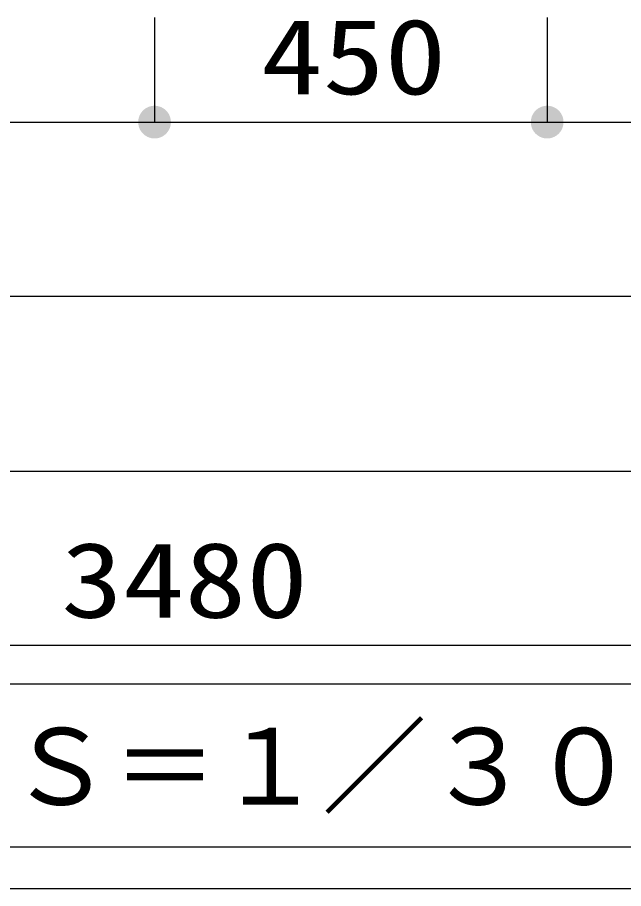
# Model space of a CAD drawing. Units: millimetres, scale not verified. Extents: x -23133 to 8910, y -6308 to 6308.
# Drawn here: x -4438 to -3744, y -5056 to -4058 of the extents above; entities that cross this region are included whole.
import ezdxf
from ezdxf.enums import TextEntityAlignment as Align

# ---------------------------------------------------------------- set-up
doc = ezdxf.new("R2010")
doc.units = ezdxf.units.MM
doc.header["$LTSCALE"] = 30
for name, color, linetype, lineweight in [('0-5_機器', 2, 'Continuous', 25), ('1-5_00クル-フ-6寸法', 132, 'Continuous', 25), ('1-A_Axis_waku', 7, 'Continuous', 25)]:
    doc.layers.add(name, color=color, linetype=linetype, lineweight=lineweight)
doc.styles.add('ＭＳ ゴシック', font='')
doc.styles.get('ＭＳ ゴシック').set_extended_font_data('MS Gothic')

msp = doc.modelspace()

# ---------------------------------------------------------------- linework, layer by layer
at = {"layer": '0-5_機器', "color": 3}
msp.add_lwpolyline([(-3514.72, -5008.5), (-3514.72, -4822.19), (-5544.05, -4822.19), (-5544.05, -5008.5)], close=True, dxfattribs=at)
at = {"layer": '1-5_00クル-フ-6寸法', "color": 4}
for p, q in [((-4281.15, -4057.87), (-4281.15, -4177.87)), ((-4281.15, -4057.87), (-4281.15, -4177.87)), ((-3831.15, -4057.87), (-3831.15, -4177.87)), ((-3831.15, -4057.87), (-3831.15, -4177.87)), ((-5011.15, -4177.87), (-4281.15, -4177.87)), ((-4281.15, -4177.87), (-3831.15, -4177.87)), ((-3831.15, -4177.87), (-3291.15, -4177.87)), ((-3291.15, -4377.87), (-5891.15, -4377.87)), ((-5991.15, -4577.87), (-3191.15, -4577.87)), ((-2511.12, -4777.87), (-5991.15, -4777.87))]:
    msp.add_line(p, q, dxfattribs=at)
at = {"layer": '1-5_00クル-フ-6寸法'}
for points in [[(-4281.15, -4177.87), (-4294.82, -4165.03), (-4293.1, -4163.42)], [(-4281.15, -4177.87), (-4294.82, -4165.03), (-4293.1, -4163.42)], [(-4281.15, -4177.87), (-4293.1, -4163.42), (-4291.2, -4162.03)], [(-4281.15, -4177.87), (-4293.1, -4163.42), (-4291.2, -4162.03)], [(-4281.15, -4177.87), (-4291.2, -4162.03), (-4289.14, -4160.9)], [(-4281.15, -4177.87), (-4291.2, -4162.03), (-4289.14, -4160.9)], [(-4281.15, -4177.87), (-4289.14, -4160.9), (-4286.95, -4160.03)], [(-4281.15, -4177.87), (-4289.14, -4160.9), (-4286.95, -4160.03)], [(-4281.15, -4177.87), (-4286.95, -4160.03), (-4284.67, -4159.45)], [(-4281.15, -4177.87), (-4286.95, -4160.03), (-4284.67, -4159.45)], [(-4281.15, -4177.87), (-4284.67, -4159.45), (-4282.33, -4159.15)], [(-4281.15, -4177.87), (-4284.67, -4159.45), (-4282.33, -4159.15)], [(-4281.15, -4177.87), (-4282.33, -4159.15), (-4279.97, -4159.15)], [(-4281.15, -4177.87), (-4282.33, -4159.15), (-4279.97, -4159.15)], [(-4281.15, -4177.87), (-4279.97, -4159.15), (-4277.64, -4159.45)], [(-4281.15, -4177.87), (-4279.97, -4159.15), (-4277.64, -4159.45)], [(-4281.15, -4177.87), (-4277.64, -4159.45), (-4275.36, -4160.03)], [(-4281.15, -4177.87), (-4277.64, -4159.45), (-4275.36, -4160.03)], [(-4281.15, -4177.87), (-4275.36, -4160.03), (-4273.17, -4160.9)], [(-4281.15, -4177.87), (-4275.36, -4160.03), (-4273.17, -4160.9)], [(-4281.15, -4177.87), (-4273.17, -4160.9), (-4271.11, -4162.03)], [(-4281.15, -4177.87), (-4273.17, -4160.9), (-4271.11, -4162.03)], [(-4281.15, -4177.87), (-4271.11, -4162.03), (-4269.2, -4163.42)], [(-4281.15, -4177.87), (-4271.11, -4162.03), (-4269.2, -4163.42)], [(-4281.15, -4177.87), (-4269.2, -4163.42), (-4267.48, -4165.03)], [(-4281.15, -4177.87), (-4269.2, -4163.42), (-4267.48, -4165.03)], [(-3831.15, -4177.87), (-3844.82, -4165.03), (-3843.1, -4163.42)], [(-3831.15, -4177.87), (-3844.82, -4165.03), (-3843.1, -4163.42)], [(-3831.15, -4177.87), (-3843.1, -4163.42), (-3841.2, -4162.03)], [(-3831.15, -4177.87), (-3843.1, -4163.42), (-3841.2, -4162.03)], [(-3831.15, -4177.87), (-3841.2, -4162.03), (-3839.14, -4160.9)], [(-3831.15, -4177.87), (-3841.2, -4162.03), (-3839.14, -4160.9)], [(-3831.15, -4177.87), (-3839.14, -4160.9), (-3836.95, -4160.03)], [(-3831.15, -4177.87), (-3839.14, -4160.9), (-3836.95, -4160.03)], [(-3831.15, -4177.87), (-3836.95, -4160.03), (-3834.67, -4159.45)], [(-3831.15, -4177.87), (-3836.95, -4160.03), (-3834.67, -4159.45)], [(-3831.15, -4177.87), (-3834.67, -4159.45), (-3832.33, -4159.15)], [(-3831.15, -4177.87), (-3834.67, -4159.45), (-3832.33, -4159.15)], [(-3831.15, -4177.87), (-3832.33, -4159.15), (-3829.97, -4159.15)], [(-3831.15, -4177.87), (-3832.33, -4159.15), (-3829.97, -4159.15)], [(-3831.15, -4177.87), (-3829.97, -4159.15), (-3827.64, -4159.45)], [(-3831.15, -4177.87), (-3829.97, -4159.15), (-3827.64, -4159.45)], [(-3831.15, -4177.87), (-3827.64, -4159.45), (-3825.36, -4160.03)], [(-3831.15, -4177.87), (-3827.64, -4159.45), (-3825.36, -4160.03)], [(-3831.15, -4177.87), (-3825.36, -4160.03), (-3823.17, -4160.9)], [(-3831.15, -4177.87), (-3825.36, -4160.03), (-3823.17, -4160.9)], [(-3831.15, -4177.87), (-3823.17, -4160.9), (-3821.11, -4162.03)], [(-3831.15, -4177.87), (-3823.17, -4160.9), (-3821.11, -4162.03)], [(-3831.15, -4177.87), (-3821.11, -4162.03), (-3819.2, -4163.42)], [(-3831.15, -4177.87), (-3821.11, -4162.03), (-3819.2, -4163.42)], [(-3831.15, -4177.87), (-3819.2, -4163.42), (-3817.48, -4165.03)], [(-3831.15, -4177.87), (-3819.2, -4163.42), (-3817.48, -4165.03)], [(-4281.15, -4177.87), (-4299.75, -4175.52), (-4299.31, -4173.2)], [(-4281.15, -4177.87), (-4299.75, -4175.52), (-4299.31, -4173.2)], [(-4281.15, -4177.87), (-4299.31, -4173.2), (-4298.59, -4170.96)], [(-4281.15, -4177.87), (-4299.31, -4173.2), (-4298.59, -4170.96)], [(-4281.15, -4177.87), (-4298.59, -4170.96), (-4297.58, -4168.83)], [(-4281.15, -4177.87), (-4298.59, -4170.96), (-4297.58, -4168.83)], [(-4281.15, -4177.87), (-4297.58, -4168.83), (-4296.32, -4166.85)], [(-4281.15, -4177.87), (-4297.58, -4168.83), (-4296.32, -4166.85)], [(-4281.15, -4177.87), (-4296.32, -4166.85), (-4294.82, -4165.03)], [(-4281.15, -4177.87), (-4296.32, -4166.85), (-4294.82, -4165.03)], [(-4281.15, -4177.87), (-4267.48, -4165.03), (-4265.98, -4166.85)], [(-4281.15, -4177.87), (-4267.48, -4165.03), (-4265.98, -4166.85)], [(-4281.15, -4177.87), (-4265.98, -4166.85), (-4264.72, -4168.83)], [(-4281.15, -4177.87), (-4265.98, -4166.85), (-4264.72, -4168.83)], [(-4281.15, -4177.87), (-4264.72, -4168.83), (-4263.72, -4170.96)], [(-4281.15, -4177.87), (-4264.72, -4168.83), (-4263.72, -4170.96)], [(-4281.15, -4177.87), (-4263.72, -4170.96), (-4262.99, -4173.2)], [(-4281.15, -4177.87), (-4263.72, -4170.96), (-4262.99, -4173.2)], [(-4281.15, -4177.87), (-4262.99, -4173.2), (-4262.55, -4175.52)], [(-4281.15, -4177.87), (-4262.99, -4173.2), (-4262.55, -4175.52)], [(-3831.15, -4177.87), (-3849.75, -4175.52), (-3849.31, -4173.2)], [(-3831.15, -4177.87), (-3849.75, -4175.52), (-3849.31, -4173.2)], [(-3831.15, -4177.87), (-3849.31, -4173.2), (-3848.59, -4170.96)], [(-3831.15, -4177.87), (-3849.31, -4173.2), (-3848.59, -4170.96)], [(-3831.15, -4177.87), (-3848.59, -4170.96), (-3847.58, -4168.83)], [(-3831.15, -4177.87), (-3848.59, -4170.96), (-3847.58, -4168.83)], [(-3831.15, -4177.87), (-3847.58, -4168.83), (-3846.32, -4166.85)], [(-3831.15, -4177.87), (-3847.58, -4168.83), (-3846.32, -4166.85)], [(-3831.15, -4177.87), (-3846.32, -4166.85), (-3844.82, -4165.03)], [(-3831.15, -4177.87), (-3846.32, -4166.85), (-3844.82, -4165.03)], [(-3831.15, -4177.87), (-3817.48, -4165.03), (-3815.98, -4166.85)], [(-3831.15, -4177.87), (-3817.48, -4165.03), (-3815.98, -4166.85)], [(-3831.15, -4177.87), (-3815.98, -4166.85), (-3814.72, -4168.83)], [(-3831.15, -4177.87), (-3815.98, -4166.85), (-3814.72, -4168.83)], [(-3831.15, -4177.87), (-3814.72, -4168.83), (-3813.72, -4170.96)], [(-3831.15, -4177.87), (-3814.72, -4168.83), (-3813.72, -4170.96)], [(-3831.15, -4177.87), (-3813.72, -4170.96), (-3812.99, -4173.2)], [(-3831.15, -4177.87), (-3813.72, -4170.96), (-3812.99, -4173.2)], [(-3831.15, -4177.87), (-3812.99, -4173.2), (-3812.55, -4175.52)], [(-3831.15, -4177.87), (-3812.99, -4173.2), (-3812.55, -4175.52)], [(-4281.15, -4177.87), (-4299.9, -4177.87), (-4299.75, -4175.52)], [(-4281.15, -4177.87), (-4299.9, -4177.87), (-4299.75, -4175.52)], [(-4281.15, -4177.87), (-4299.75, -4180.22), (-4299.9, -4177.87)], [(-4281.15, -4177.87), (-4299.75, -4180.22), (-4299.9, -4177.87)], [(-4281.15, -4177.87), (-4299.31, -4182.53), (-4299.75, -4180.22)], [(-4281.15, -4177.87), (-4299.31, -4182.53), (-4299.75, -4180.22)], [(-4281.15, -4177.87), (-4298.59, -4184.77), (-4299.31, -4182.53)], [(-4281.15, -4177.87), (-4298.59, -4184.77), (-4299.31, -4182.53)], [(-4281.15, -4177.87), (-4297.58, -4186.9), (-4298.59, -4184.77)], [(-4281.15, -4177.87), (-4297.58, -4186.9), (-4298.59, -4184.77)], [(-4281.15, -4177.87), (-4296.32, -4188.89), (-4297.58, -4186.9)], [(-4281.15, -4177.87), (-4296.32, -4188.89), (-4297.58, -4186.9)], [(-4281.15, -4177.87), (-4294.82, -4190.7), (-4296.32, -4188.89)], [(-4281.15, -4177.87), (-4294.82, -4190.7), (-4296.32, -4188.89)], [(-4281.15, -4177.87), (-4293.1, -4192.31), (-4294.82, -4190.7)], [(-4281.15, -4177.87), (-4293.1, -4192.31), (-4294.82, -4190.7)], [(-4281.15, -4177.87), (-4291.2, -4193.7), (-4293.1, -4192.31)], [(-4281.15, -4177.87), (-4291.2, -4193.7), (-4293.1, -4192.31)], [(-4281.15, -4177.87), (-4289.14, -4194.83), (-4291.2, -4193.7)], [(-4281.15, -4177.87), (-4289.14, -4194.83), (-4291.2, -4193.7)], [(-4281.15, -4177.87), (-4286.95, -4195.7), (-4289.14, -4194.83)], [(-4281.15, -4177.87), (-4286.95, -4195.7), (-4289.14, -4194.83)], [(-4281.15, -4177.87), (-4284.67, -4196.28), (-4286.95, -4195.7)], [(-4281.15, -4177.87), (-4284.67, -4196.28), (-4286.95, -4195.7)], [(-4281.15, -4177.87), (-4282.33, -4196.58), (-4284.67, -4196.28)], [(-4281.15, -4177.87), (-4282.33, -4196.58), (-4284.67, -4196.28)], [(-4281.15, -4177.87), (-4279.97, -4196.58), (-4282.33, -4196.58)], [(-4281.15, -4177.87), (-4279.97, -4196.58), (-4282.33, -4196.58)], [(-4281.15, -4177.87), (-4262.55, -4175.52), (-4262.4, -4177.87)], [(-4281.15, -4177.87), (-4262.55, -4175.52), (-4262.4, -4177.87)], [(-4281.15, -4177.87), (-4277.64, -4196.28), (-4279.97, -4196.58)], [(-4281.15, -4177.87), (-4275.36, -4195.7), (-4277.64, -4196.28)], [(-4281.15, -4177.87), (-4273.17, -4194.83), (-4275.36, -4195.7)], [(-4281.15, -4177.87), (-4271.11, -4193.7), (-4273.17, -4194.83)], [(-4281.15, -4177.87), (-4269.2, -4192.31), (-4271.11, -4193.7)], [(-4281.15, -4177.87), (-4267.48, -4190.7), (-4269.2, -4192.31)], [(-4281.15, -4177.87), (-4265.98, -4188.89), (-4267.48, -4190.7)], [(-4281.15, -4177.87), (-4264.72, -4186.9), (-4265.98, -4188.89)], [(-4281.15, -4177.87), (-4263.72, -4184.77), (-4264.72, -4186.9)], [(-4281.15, -4177.87), (-4262.99, -4182.53), (-4263.72, -4184.77)], [(-4281.15, -4177.87), (-4262.55, -4180.22), (-4262.99, -4182.53)], [(-4281.15, -4177.87), (-4262.4, -4177.87), (-4262.55, -4180.22)], [(-4281.15, -4177.87), (-4277.64, -4196.28), (-4279.97, -4196.58)], [(-4281.15, -4177.87), (-4275.36, -4195.7), (-4277.64, -4196.28)], [(-4281.15, -4177.87), (-4273.17, -4194.83), (-4275.36, -4195.7)], [(-4281.15, -4177.87), (-4271.11, -4193.7), (-4273.17, -4194.83)], [(-4281.15, -4177.87), (-4269.2, -4192.31), (-4271.11, -4193.7)], [(-4281.15, -4177.87), (-4267.48, -4190.7), (-4269.2, -4192.31)], [(-4281.15, -4177.87), (-4265.98, -4188.89), (-4267.48, -4190.7)], [(-4281.15, -4177.87), (-4264.72, -4186.9), (-4265.98, -4188.89)], [(-4281.15, -4177.87), (-4263.72, -4184.77), (-4264.72, -4186.9)], [(-4281.15, -4177.87), (-4262.99, -4182.53), (-4263.72, -4184.77)], [(-4281.15, -4177.87), (-4262.55, -4180.22), (-4262.99, -4182.53)], [(-4281.15, -4177.87), (-4262.4, -4177.87), (-4262.55, -4180.22)], [(-3831.15, -4177.87), (-3849.9, -4177.87), (-3849.75, -4175.52)], [(-3831.15, -4177.87), (-3849.9, -4177.87), (-3849.75, -4175.52)], [(-3831.15, -4177.87), (-3849.75, -4180.22), (-3849.9, -4177.87)], [(-3831.15, -4177.87), (-3849.75, -4180.22), (-3849.9, -4177.87)], [(-3831.15, -4177.87), (-3849.31, -4182.53), (-3849.75, -4180.22)], [(-3831.15, -4177.87), (-3849.31, -4182.53), (-3849.75, -4180.22)], [(-3831.15, -4177.87), (-3848.59, -4184.77), (-3849.31, -4182.53)], [(-3831.15, -4177.87), (-3848.59, -4184.77), (-3849.31, -4182.53)], [(-3831.15, -4177.87), (-3847.58, -4186.9), (-3848.59, -4184.77)], [(-3831.15, -4177.87), (-3847.58, -4186.9), (-3848.59, -4184.77)], [(-3831.15, -4177.87), (-3846.32, -4188.89), (-3847.58, -4186.9)], [(-3831.15, -4177.87), (-3846.32, -4188.89), (-3847.58, -4186.9)], [(-3831.15, -4177.87), (-3844.82, -4190.7), (-3846.32, -4188.89)], [(-3831.15, -4177.87), (-3844.82, -4190.7), (-3846.32, -4188.89)], [(-3831.15, -4177.87), (-3843.1, -4192.31), (-3844.82, -4190.7)], [(-3831.15, -4177.87), (-3843.1, -4192.31), (-3844.82, -4190.7)], [(-3831.15, -4177.87), (-3841.2, -4193.7), (-3843.1, -4192.31)], [(-3831.15, -4177.87), (-3841.2, -4193.7), (-3843.1, -4192.31)], [(-3831.15, -4177.87), (-3839.14, -4194.83), (-3841.2, -4193.7)], [(-3831.15, -4177.87), (-3839.14, -4194.83), (-3841.2, -4193.7)], [(-3831.15, -4177.87), (-3836.95, -4195.7), (-3839.14, -4194.83)], [(-3831.15, -4177.87), (-3836.95, -4195.7), (-3839.14, -4194.83)], [(-3831.15, -4177.87), (-3834.67, -4196.28), (-3836.95, -4195.7)], [(-3831.15, -4177.87), (-3834.67, -4196.28), (-3836.95, -4195.7)], [(-3831.15, -4177.87), (-3832.33, -4196.58), (-3834.67, -4196.28)], [(-3831.15, -4177.87), (-3832.33, -4196.58), (-3834.67, -4196.28)], [(-3831.15, -4177.87), (-3829.97, -4196.58), (-3832.33, -4196.58)], [(-3831.15, -4177.87), (-3829.97, -4196.58), (-3832.33, -4196.58)], [(-3831.15, -4177.87), (-3812.55, -4175.52), (-3812.4, -4177.87)], [(-3831.15, -4177.87), (-3812.55, -4175.52), (-3812.4, -4177.87)], [(-3831.15, -4177.87), (-3827.64, -4196.28), (-3829.97, -4196.58)], [(-3831.15, -4177.87), (-3825.36, -4195.7), (-3827.64, -4196.28)], [(-3831.15, -4177.87), (-3823.17, -4194.83), (-3825.36, -4195.7)], [(-3831.15, -4177.87), (-3821.11, -4193.7), (-3823.17, -4194.83)], [(-3831.15, -4177.87), (-3819.2, -4192.31), (-3821.11, -4193.7)], [(-3831.15, -4177.87), (-3817.48, -4190.7), (-3819.2, -4192.31)], [(-3831.15, -4177.87), (-3815.98, -4188.89), (-3817.48, -4190.7)], [(-3831.15, -4177.87), (-3814.72, -4186.9), (-3815.98, -4188.89)], [(-3831.15, -4177.87), (-3813.72, -4184.77), (-3814.72, -4186.9)], [(-3831.15, -4177.87), (-3812.99, -4182.53), (-3813.72, -4184.77)], [(-3831.15, -4177.87), (-3812.55, -4180.22), (-3812.99, -4182.53)], [(-3831.15, -4177.87), (-3812.4, -4177.87), (-3812.55, -4180.22)], [(-3831.15, -4177.87), (-3827.64, -4196.28), (-3829.97, -4196.58)], [(-3831.15, -4177.87), (-3825.36, -4195.7), (-3827.64, -4196.28)], [(-3831.15, -4177.87), (-3823.17, -4194.83), (-3825.36, -4195.7)], [(-3831.15, -4177.87), (-3821.11, -4193.7), (-3823.17, -4194.83)], [(-3831.15, -4177.87), (-3819.2, -4192.31), (-3821.11, -4193.7)], [(-3831.15, -4177.87), (-3817.48, -4190.7), (-3819.2, -4192.31)], [(-3831.15, -4177.87), (-3815.98, -4188.89), (-3817.48, -4190.7)], [(-3831.15, -4177.87), (-3814.72, -4186.9), (-3815.98, -4188.89)], [(-3831.15, -4177.87), (-3813.72, -4184.77), (-3814.72, -4186.9)], [(-3831.15, -4177.87), (-3812.99, -4182.53), (-3813.72, -4184.77)], [(-3831.15, -4177.87), (-3812.55, -4180.22), (-3812.99, -4182.53)], [(-3831.15, -4177.87), (-3812.4, -4177.87), (-3812.55, -4180.22)]]:
    msp.add_solid(points, dxfattribs=at)
at = {"layer": '1-A_Axis_waku'}
msp.add_line((-7770, -5056.5), (8400, -5056.5), dxfattribs=at)

# ---------------------------------------------------------------- texts
at = {"layer": '0-5_機器', "color": 4, "style": 'ＭＳ ゴシック'}
msp.add_text('Ｓ＝１／３０', height=87.98, dxfattribs=at).set_placement((-4449.25, -4986.8), align=Align.BOTTOM_LEFT)
at = {"layer": '1-5_00クル-フ-6寸法', "color": 3, "style": 'ＭＳ ゴシック', "width": 1.2}
for s, p in [('450', (-4159.01, -4172.02)), ('3480', (-4388.28, -4772.02))]:
    msp.add_text(s, height=86.66, dxfattribs=at).set_placement(p, align=Align.BOTTOM_LEFT)

doc.saveas('drawing.dxf')
